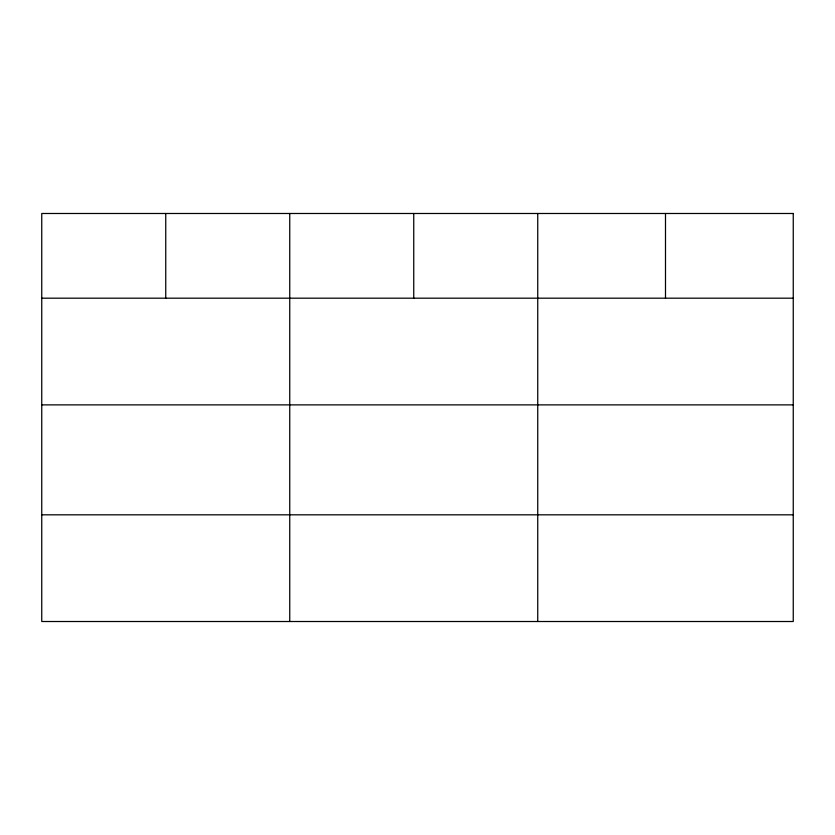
<?xml version="1.0" encoding="UTF-8"?>
<svg xmlns="http://www.w3.org/2000/svg" width="835" height="835" viewBox="0 0 835 835"><rect width="100%" height="100%" fill="white"/><g stroke="black" fill="none" stroke-linecap="round" stroke-linejoin="round"><path stroke-width="1.25" d="M41.75 298.189L793.25 298.189M41.75 404.881L793.25 404.881M41.75 514.819L793.25 514.819M665.495 213.489L665.495 298.189M537.74 213.489L537.74 621.511M413.742 213.489L413.742 298.189M289.745 213.489L289.745 621.511M165.748 213.489L165.748 298.189M793.25 213.489L41.75 213.489L41.75 621.511L793.25 621.511L793.25 213.489"/></g></svg>
